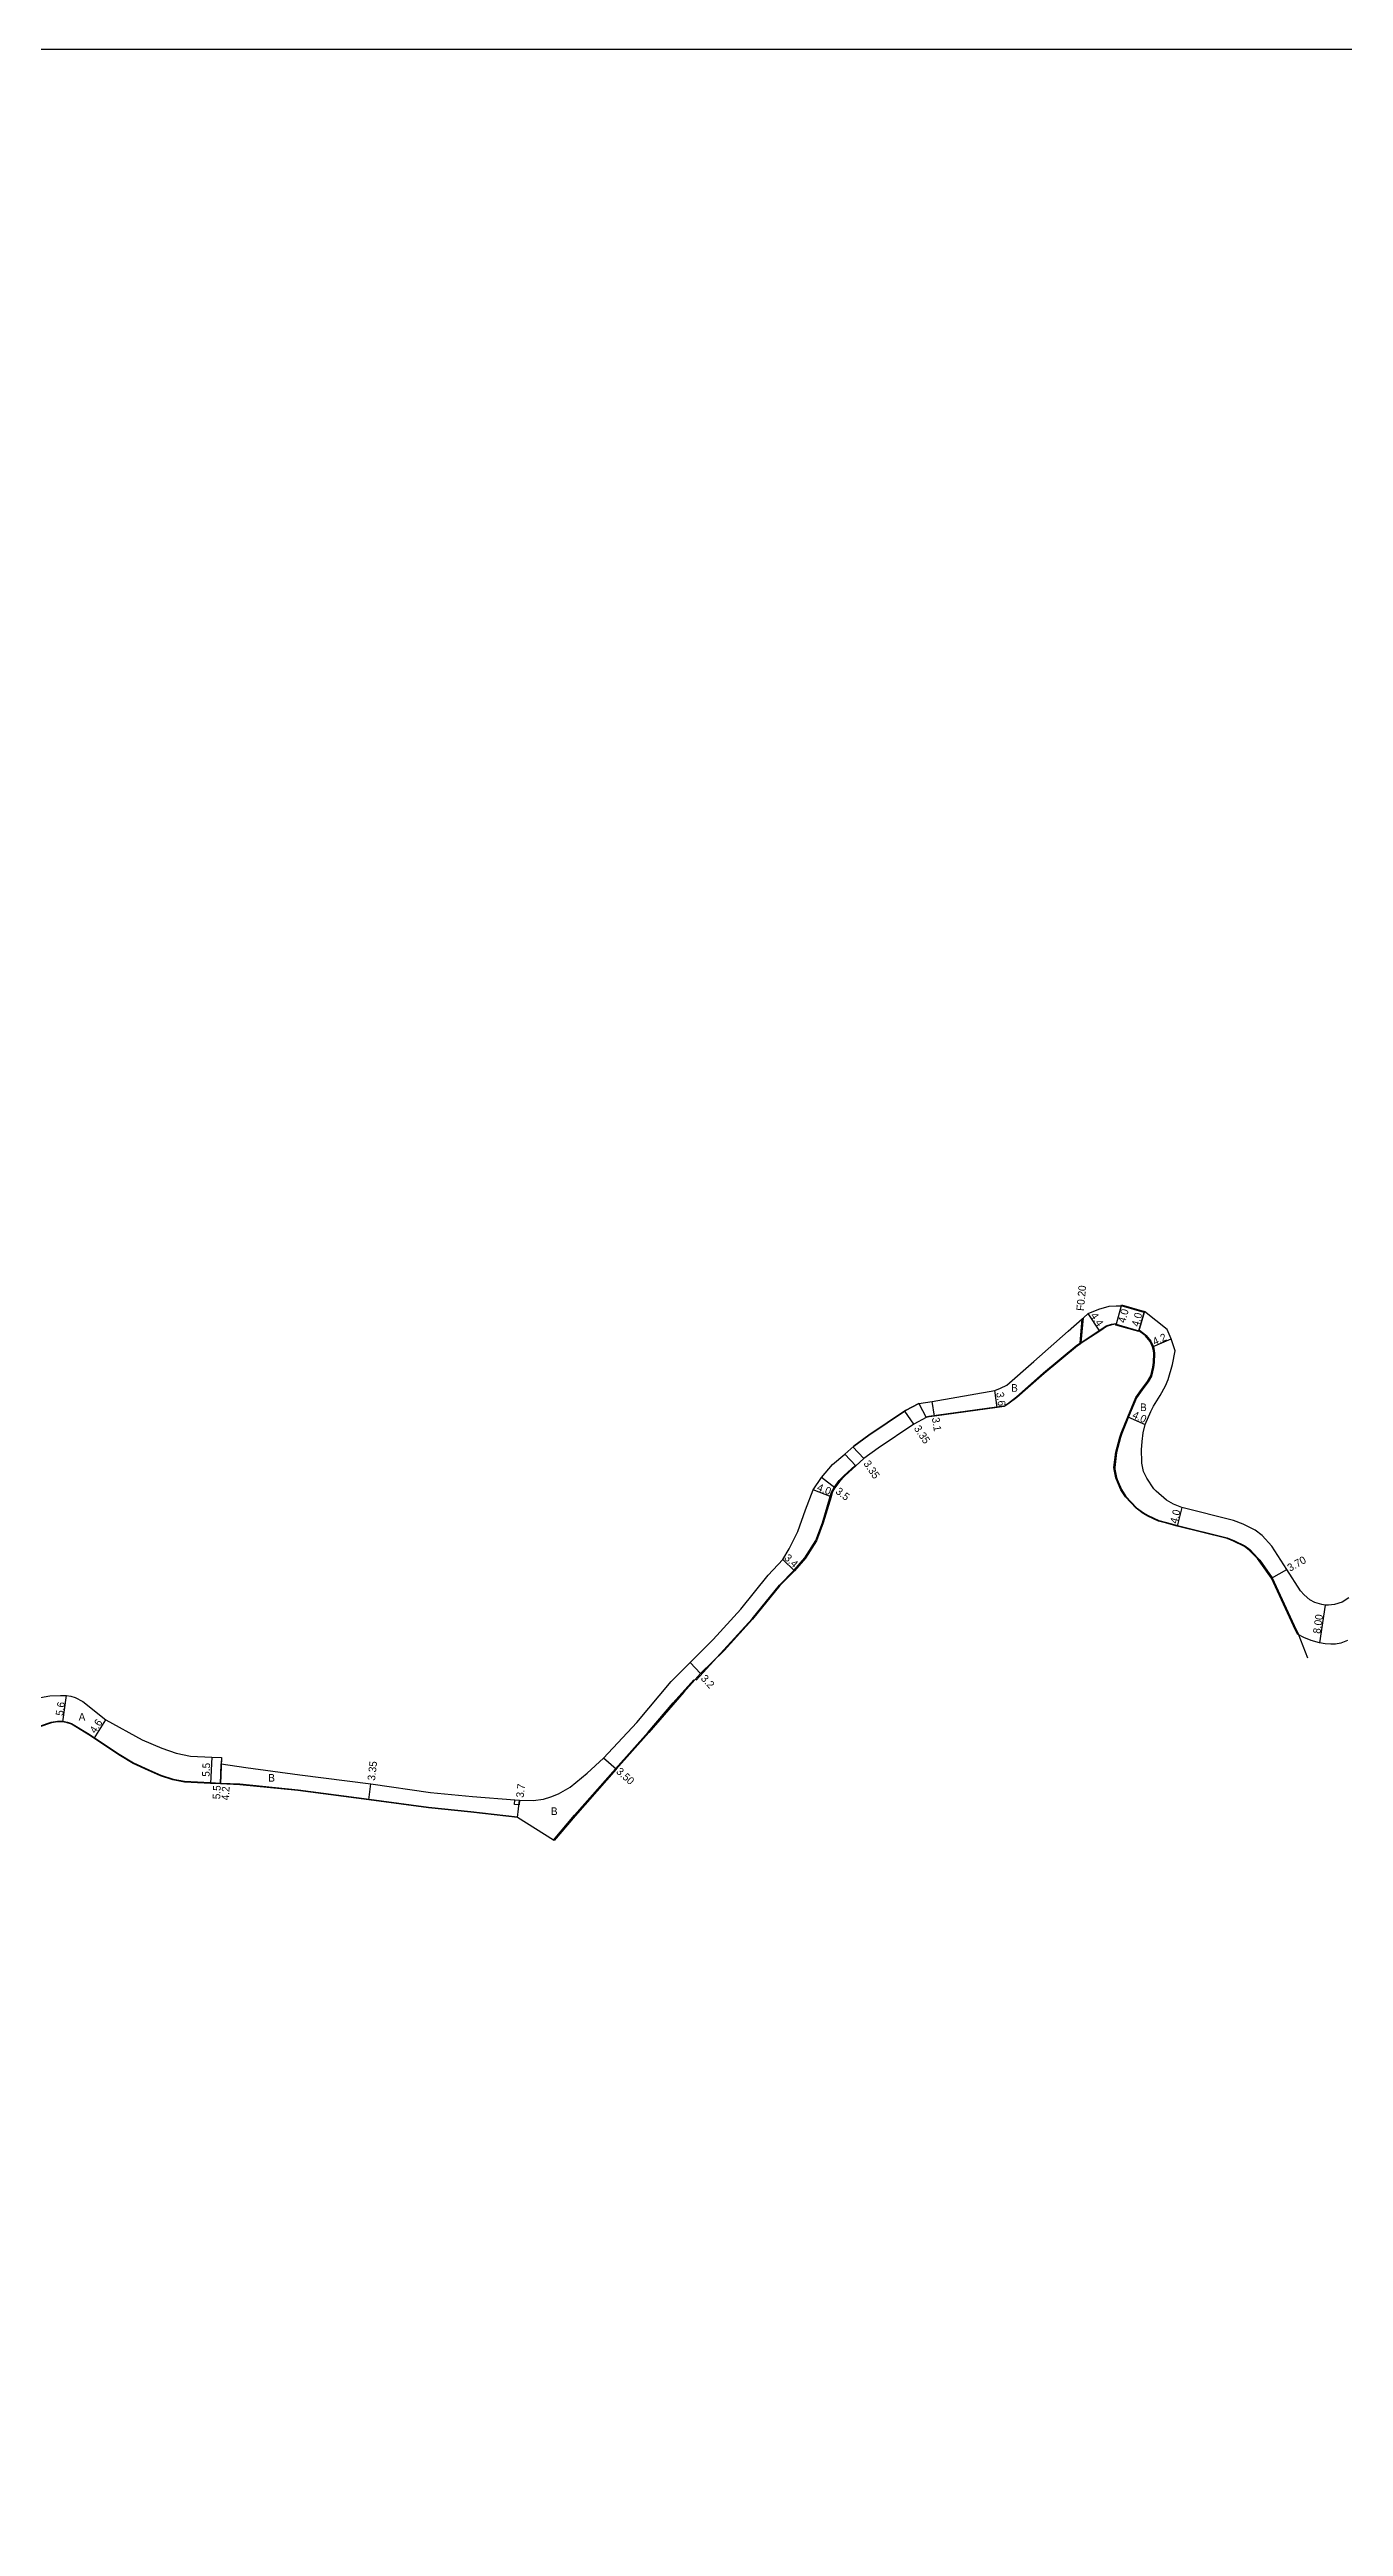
# Model space of a CAD drawing. Header units: metres. Extents: x -16000 to -12000, y -87000 to -84000.
# Drawn here: x -13475 to -13204, y -86319 to -85800 of the extents above; entities that cross this region are included whole.
import ezdxf

# ---------------------------------------------------------------- set-up
doc = ezdxf.new("R2010")
doc.units = ezdxf.units.M
doc.header["$LTSCALE"] = 2.5
for name, color, linetype in [('側溝・桝', 7, 'Continuous'), ('図郭', 7, 'Continuous'), ('幅員', 7, 'Continuous'), ('歩道・分離帯・安全施設', 7, 'Continuous'), ('舗装', 7, 'Continuous'), ('道路', 7, 'Continuous')]:
    doc.layers.add(name, color=color, linetype=linetype)
doc.styles.get("Standard").update_dxf_attribs({"font": ''})
doc.styles.get('Standard').set_extended_font_data('@MS PGothic')

msp = doc.modelspace()

# ---------------------------------------------------------------- linework, layer by layer
at = {"layer": '側溝・桝'}
for points in [[(-13259.11, -86071.49), (-13259.09, -86071.29), (-13258.63, -86066.17)], [(-13258.89, -86071.34), (-13258.88, -86071.15), (-13258.41, -86065.97)]]:
    msp.add_lwpolyline(points, dxfattribs=at)
msp.add_lwpolyline([(-13377.75, -86168.07), (-13377.68, -86167.07), (-13376.68, -86167.15), (-13376.76, -86168.15)], close=True, dxfattribs=at)
at = {"layer": '図郭'}
msp.add_lwpolyline([(-13600, -86400), (-12800, -86400), (-12800, -85800), (-13600, -85800)], close=True, dxfattribs=at)
at = {"layer": '幅員'}
for points in [[(-13254.99, -86068.77), (-13257.42, -86065.09)], [(-13250.47, -86063.49), (-13251.56, -86067.33)], [(-13245.66, -86064.85), (-13246.75, -86068.7)], [(-13243.88, -86072.09), (-13240.03, -86070.41)], [(-13276.5, -86084.78), (-13277.01, -86081.22)], [(-13289.64, -86086.59), (-13290.12, -86083.53)], [(-13249.07, -86086.73), (-13245.42, -86088.35)], [(-13311.33, -86103.52), (-13315.06, -86102.07)], [(-13310.55, -86101.64), (-13313.32, -86099.5)], [(-13237.74, -86105.8), (-13238.74, -86109.67)], [(-13318.96, -86119.02), (-13321.44, -86116.69)], [(-13218.93, -86120.61), (-13215.71, -86118.8)], [(-13207.72, -86126.22), (-13208.88, -86134.14)], [(-13338.72, -86140.6), (-13340.89, -86138.25)], [(-13472.47, -86150.74), (-13471.67, -86145.2)], [(-13465.9, -86154.19), (-13463.42, -86150.31)], [(-13441.23, -86158.14), (-13441.49, -86163.63)], [(-13439.15, -86158.23), (-13439.4, -86163.73)], [(-13439.4, -86163.73), (-13439.21, -86159.53)], [(-13356.41, -86160.68), (-13359.03, -86158.36)], [(-13408.25, -86167.08), (-13407.86, -86163.75)], [(-13377.12, -86170.82), (-13376.68, -86167.15)]]:
    msp.add_lwpolyline(points, dxfattribs=at)
at = {"layer": '幅員', "flags": 128}
for points in [[(-13293.97, -86088.32), (-13295.82, -86085.54)], [(-13304.46, -86095.48), (-13306.74, -86093.03)]]:
    msp.add_lwpolyline(points, dxfattribs=at)
at = {"layer": '歩道・分離帯・安全施設'}
for points in [[(-13274.74, -86084.22), (-13274.29, -86084), (-13272.44, -86082.55), (-13266.74, -86077.55), (-13259.76, -86071.74), (-13259.19, -86071.36), (-13259.09, -86071.29)], [(-13258.88, -86071.15), (-13255.07, -86068.64), (-13253.65, -86067.7), (-13252.49, -86067.3), (-13251.58, -86067.19)], [(-13246.66, -86068.58), (-13245.37, -86069.58), (-13245.27, -86069.68), (-13244.24, -86070.87), (-13243.73, -86072.05), (-13243.53, -86072.84), (-13243.46, -86073.47), (-13243.57, -86075.34), (-13243.69, -86076.38), (-13244.14, -86078.25), (-13244.8, -86079.44), (-13246.07, -86081.08), (-13247.25, -86082.74), (-13248.94, -86086.78), (-13250.37, -86090.22), (-13250.63, -86091.07), (-13251.46, -86094.21), (-13251.83, -86097.4), (-13251.82, -86097.76), (-13251.46, -86099.48), (-13251.35, -86099.87), (-13250.44, -86101.99), (-13249.48, -86103.43), (-13247.26, -86105.83), (-13245.81, -86106.91), (-13244.82, -86107.43), (-13242.58, -86108.49), (-13240.95, -86108.94), (-13238.7, -86109.53), (-13228.22, -86112.16), (-13226.83, -86112.66), (-13224.56, -86113.79), (-13223.53, -86114.59), (-13221.79, -86116.4), (-13221.41, -86116.83), (-13218.8, -86120.54), (-13214.22, -86130.51), (-13213.39, -86132.24), (-13211.37, -86137.27)], [(-13291.4, -86086.78), (-13290.81, -86086.6), (-13275.06, -86084.43)], [(-13339.6, -86141.96), (-13333.84, -86135.65), (-13327.89, -86129.12), (-13322.16, -86122.05), (-13319.07, -86118.92), (-13316.81, -86116.34), (-13314.55, -86112.7), (-13313.09, -86108.96), (-13311.48, -86103.47), (-13311.21, -86102.59), (-13310.68, -86101.56), (-13309.6, -86100.14), (-13308.57, -86099.06), (-13306.24, -86096.94)], [(-13369.55, -86175.51), (-13365.14, -86170.33), (-13356.52, -86160.59), (-13349.69, -86152.89), (-13344.42, -86146.75), (-13340.11, -86141.9)], [(-13479.18, -86152.34), (-13477.34, -86151.63), (-13474.89, -86150.8), (-13473.59, -86150.57), (-13472.46, -86150.59), (-13471.49, -86150.78)], [(-13471.49, -86150.78), (-13470.6, -86151.08), (-13466.9, -86153.34), (-13460.63, -86157.51), (-13457.63, -86159.3), (-13454.43, -86160.81), (-13451.89, -86161.9), (-13449.32, -86162.74), (-13446.93, -86163.2), (-13441.48, -86163.48), (-13439.4, -86163.58), (-13435.35, -86163.76), (-13423.11, -86164.99), (-13408.23, -86166.93), (-13395.73, -86168.64), (-13386.88, -86169.5), (-13377.1, -86170.67)]]:
    msp.add_lwpolyline(points, dxfattribs=at)
at = {"layer": '道路'}
for points in [[(-13292.94, -86083.97), (-13290.12, -86083.53), (-13277.01, -86081.22), (-13275.77, -86080.75), (-13274.45, -86080.12), (-13268.78, -86075.16), (-13261.63, -86068.82), (-13258.63, -86066.17), (-13258.41, -86065.97), (-13257.42, -86065.09), (-13255.2, -86064.15), (-13253, -86063.55), (-13251.5, -86063.45), (-13250.47, -86063.49)], [(-13245.66, -86064.85), (-13250.47, -86063.49)], [(-13202.75, -86124.72), (-13204.13, -86125.62), (-13205.77, -86126.1), (-13206.97, -86126.24), (-13207.72, -86126.22), (-13208.41, -86126.14), (-13209.83, -86125.69), (-13210.9, -86125.15), (-13212.12, -86124.06), (-13212.85, -86123.23), (-13215.71, -86118.8), (-13218.88, -86113.85), (-13220.94, -86111.67), (-13222.39, -86110.54), (-13224.9, -86109.26), (-13226.94, -86108.51), (-13237.74, -86105.8), (-13239.52, -86105.05), (-13240.98, -86104.2), (-13243.15, -86102.38), (-13243.61, -86101.89), (-13245.08, -86099.62), (-13245.81, -86098.24), (-13246.12, -86096.44), (-13246.13, -86096.22), (-13246.25, -86093.68), (-13246.08, -86091.94), (-13245.84, -86090.08), (-13245.42, -86088.35), (-13244.25, -86085.67), (-13243.68, -86084.54), (-13242.33, -86082.25), (-13241.2, -86080.28), (-13240.6, -86078.91), (-13239.73, -86075.76), (-13239.17, -86072.92), (-13240.03, -86070.41), (-13240.81, -86068.46), (-13245.61, -86064.66), (-13245.66, -86064.85)], [(-13251.56, -86067.33), (-13252.45, -86067.45), (-13253.58, -86067.83), (-13254.99, -86068.77), (-13258.89, -86071.34), (-13259.11, -86071.49), (-13259.67, -86071.86), (-13266.64, -86077.67), (-13272.34, -86082.67), (-13274.22, -86084.13), (-13275.04, -86084.58)], [(-13203.02, -86133.66), (-13204.44, -86134.22), (-13205.55, -86134.43), (-13206.49, -86134.46), (-13207.72, -86134.38), (-13208.88, -86134.14), (-13210.61, -86133.65), (-13212.19, -86133.05), (-13213.5, -86132.35), (-13214.35, -86130.57), (-13218.93, -86120.61), (-13221.53, -86116.93), (-13221.9, -86116.5), (-13223.64, -86114.7), (-13224.64, -86113.92), (-13226.89, -86112.8), (-13228.26, -86112.3), (-13238.74, -86109.67), (-13240.99, -86109.08), (-13242.63, -86108.63), (-13244.88, -86107.57), (-13245.89, -86107.04), (-13247.36, -86105.94), (-13249.6, -86103.52), (-13250.58, -86102.06), (-13251.49, -86099.92), (-13251.61, -86099.52), (-13251.97, -86097.77), (-13251.99, -86097.4), (-13251.6, -86094.18), (-13250.77, -86091.02), (-13250.51, -86090.17), (-13249.07, -86086.73), (-13247.38, -86082.67), (-13246.19, -86080.99), (-13244.93, -86079.35), (-13244.28, -86078.19), (-13243.83, -86076.36), (-13243.72, -86075.33), (-13243.61, -86073.47), (-13243.68, -86072.86), (-13243.88, -86072.09), (-13244.37, -86070.95), (-13245.38, -86069.78), (-13245.47, -86069.69), (-13246.75, -86068.7)], [(-13251.56, -86067.33), (-13246.75, -86068.7)], [(-13292.94, -86083.97), (-13295.69, -86085.45), (-13303.38, -86090.58), (-13306.58, -86092.89), (-13308.41, -86094.58)], [(-13292.94, -86083.97), (-13295.69, -86085.45), (-13303.38, -86090.58), (-13306.58, -86092.89), (-13308.41, -86094.58)], [(-13291.36, -86086.92), (-13293.97, -86088.32), (-13301.47, -86093.33), (-13304.46, -86095.48), (-13306.13, -86097.04)], [(-13291.36, -86086.92), (-13293.97, -86088.32), (-13301.47, -86093.33), (-13304.46, -86095.48), (-13306.13, -86097.04)], [(-13275.04, -86084.58), (-13276.5, -86084.78), (-13289.64, -86086.59), (-13290.78, -86086.75), (-13291.36, -86086.92)], [(-13477.16, -86145.6), (-13475.2, -86145.27), (-13472.97, -86145.18), (-13471.67, -86145.2), (-13470.75, -86145.33), (-13469.87, -86145.62), (-13468.27, -86146.49), (-13463.42, -86150.31), (-13455.79, -86154.5), (-13451.68, -86156.26), (-13448.71, -86157.3), (-13445.69, -86157.93), (-13441.23, -86158.14), (-13439.15, -86158.23), (-13439.21, -86159.53), (-13434.06, -86160.32), (-13422.77, -86161.86), (-13407.86, -86163.75), (-13395.33, -86165.51), (-13386.55, -86166.37), (-13377.68, -86167.07), (-13376.68, -86167.15), (-13373.78, -86167.21), (-13371.61, -86166.94), (-13370.09, -86166.47), (-13368.51, -86165.83), (-13366.05, -86164.39), (-13362.49, -86161.5), (-13359.03, -86158.36), (-13352.07, -86150.83), (-13344.85, -86142.27), (-13340.89, -86138.25), (-13336.07, -86133.43), (-13330.28, -86127.06), (-13324.51, -86119.95), (-13321.44, -86116.69), (-13320.11, -86114.42), (-13318.33, -86110.83), (-13316.68, -86106.25), (-13315.06, -86102.07), (-13313.32, -86099.5), (-13311.04, -86096.76), (-13308.41, -86094.58)], [(-13306.13, -86097.04), (-13308.46, -86099.16), (-13309.48, -86100.23), (-13310.55, -86101.64), (-13311.08, -86102.64), (-13311.33, -86103.52), (-13312.95, -86109.01), (-13314.41, -86112.76), (-13316.69, -86116.43), (-13318.96, -86119.02), (-13322.05, -86122.15), (-13327.78, -86129.21), (-13333.73, -86135.76), (-13338.72, -86140.6), (-13342.2, -86144.52), (-13349.58, -86152.99), (-13356.41, -86160.68), (-13365.03, -86170.43), (-13369.42, -86175.59), (-13369.55, -86175.51), (-13377.12, -86170.82), (-13386.9, -86169.65), (-13395.74, -86168.79), (-13408.25, -86167.08), (-13423.13, -86165.14), (-13435.36, -86163.91), (-13439.4, -86163.73), (-13441.49, -86163.63)], [(-13471.52, -86150.92), (-13472.47, -86150.74), (-13473.58, -86150.72), (-13474.85, -86150.95), (-13477.29, -86151.77), (-13479.12, -86152.48)], [(-13441.49, -86163.63), (-13446.95, -86163.35), (-13449.36, -86162.89), (-13451.95, -86162.04), (-13454.49, -86160.94), (-13457.7, -86159.43), (-13460.71, -86157.64), (-13466.98, -86153.47), (-13470.66, -86151.21), (-13471.52, -86150.92)]]:
    msp.add_lwpolyline(points, dxfattribs=at)
for points in [[(-13251.56, -86067.33), (-13246.75, -86068.7), (-13245.66, -86064.85), (-13250.47, -86063.49)], [(-13245.61, -86064.66), (-13245.66, -86064.85), (-13250.47, -86063.49), (-13250.42, -86063.29)], [(-13246.8, -86068.89), (-13251.62, -86067.53), (-13251.56, -86067.33), (-13246.75, -86068.7)], [(-13308.41, -86094.58), (-13306.58, -86092.89), (-13303.38, -86090.58), (-13295.69, -86085.45), (-13292.94, -86083.97), (-13291.36, -86086.92), (-13293.97, -86088.32), (-13301.47, -86093.33), (-13304.46, -86095.48), (-13306.13, -86097.04)]]:
    msp.add_lwpolyline(points, close=True, dxfattribs=at)

# ---------------------------------------------------------------- texts
at = {"layer": '側溝・桝'}
msp.add_text('F0.20', height=1.6, rotation=84.8598, dxfattribs=at).set_placement((-13258.3, -86064.6))
at = {"layer": '幅員'}
for s, rotation, p in [('4.4', 303.4548, (-13257, -86065.54)), ('4.0', 74.1957, (-13249.67, -86067.2)), ('4.0', 74.1957, (-13246.81, -86067.97)), ('4.2', 23.6432, (-13243.46, -86071.8)), ('3.6', 278.2158, (-13276.69, -86081.7)), ('3.1', 279.0555, (-13290.19, -86087.01)), ('4.0', 335.974, (-13248.28, -86086.92)), ('3.35', 303.815, (-13294.02, -86089.2)), ('3.35', 303.815, (-13304.6, -86096.55)), ('4.0', 338.8765, (-13314.41, -86102.16)), ('3.5', 322.2698, (-13310.52, -86102.67)), ('4.0', 75.6244, (-13238.73, -86109.26)), ('3.4', 316.85, (-13321.27, -86116.53)), ('3.70', 29.4164, (-13215.07, -86119.26)), ('8.00', 81.6938, (-13208.71, -86132.33)), ('3.2', 312.7325, (-13338.76, -86141.73)), ('5.6', 81.7989, (-13472.4, -86149.54)), ('4.6', 57.4509, (-13465.61, -86153.28)), ('5.5', 87.3831, (-13441.67, -86162.27)), ('3.35', 83.3174, (-13406.99, -86163.12)), ('5.5', 87.3831, (-13439.45, -86166.98)), ('4.2', 87.3831, (-13437.6, -86167.2)), ('3.7', 83.1927, (-13375.82, -86166.7)), ('3.50', 318.407, (-13356.52, -86161.35))]:
    msp.add_text(s, height=1.6, rotation=rotation, dxfattribs=at).set_placement(p)
at = {"layer": '舗装'}
for s, p in [('B', (-13273.56, -86081.49)), ('B', (-13246.52, -86085.55)), ('A', (-13469.13, -86150.48)), ('B', (-13429.36, -86163.27)), ('B', (-13370.09, -86170.26))]:
    msp.add_text(s, height=1.6, dxfattribs=at).set_placement(p)

doc.saveas('drawing.dxf')
